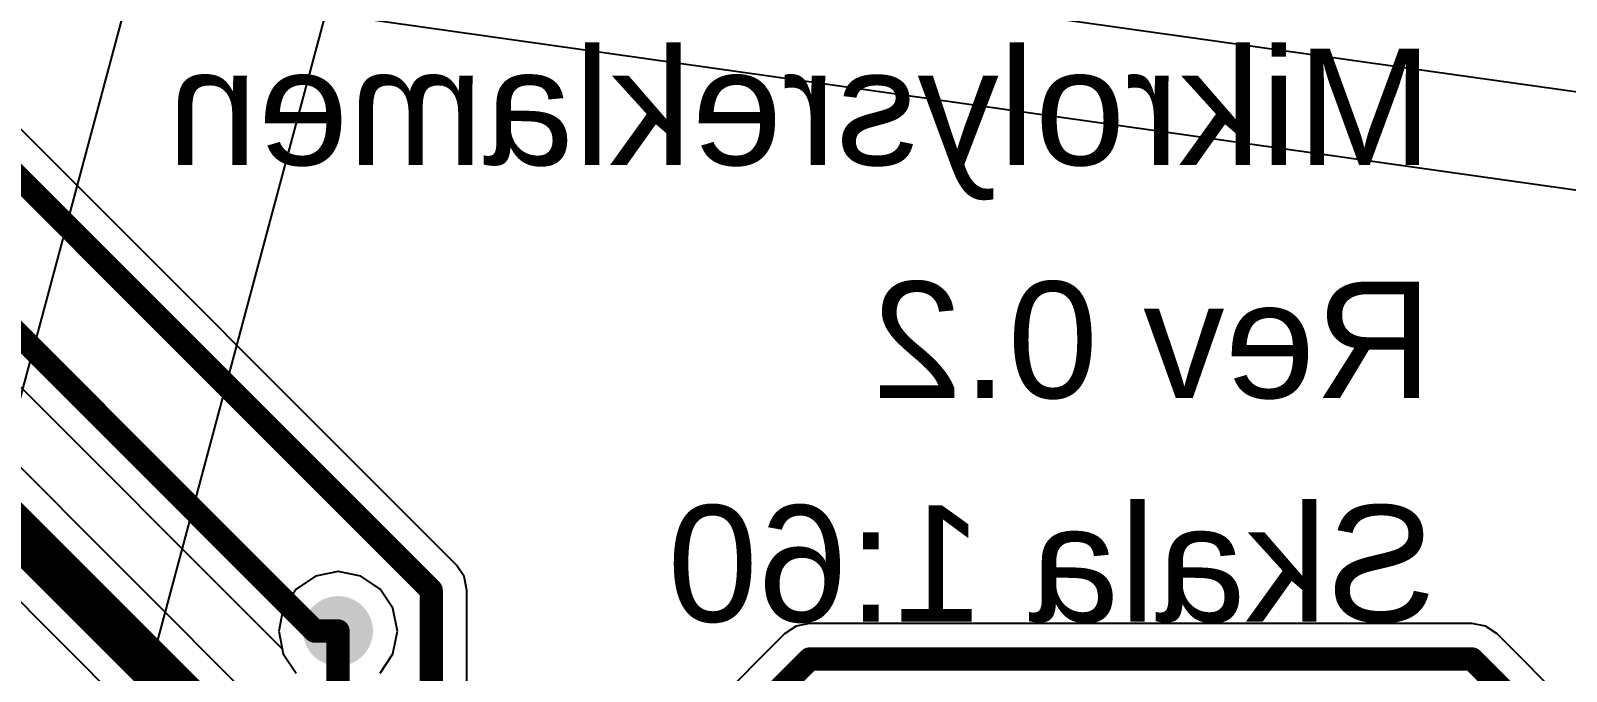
# Model space of a CAD drawing. Header units: inches. Extents: x -27 to 142, y -1 to 42.
# Drawn here: x 87.06 to 100.25, y 21.25 to 26.75 of the extents above; entities that cross this region are included whole.
import ezdxf

# ---------------------------------------------------------------- set-up
doc = ezdxf.new("R2010")
doc.units = ezdxf.units.IN
for name, color, linetype in [('Bottom Layer', 5, 'Continuous'), ('Bottom Overlay', 54, 'Continuous'), ('Top Layer', 1, 'Continuous'), ('Top Solder', 216, 'Continuous'), ('Via Holes', 16, 'Continuous')]:
    doc.layers.add(name, color=color, linetype=linetype)
doc.styles.add('Arial', font='', dxfattribs={"height": 0.2})
doc.styles.get('Arial').set_extended_font_data('Arial')

msp = doc.modelspace()

# ---------------------------------------------------------------- hatches: boundary and pattern name
at = {"layer": 'Bottom Layer'}
h = msp.add_hatch(color=5, dxfattribs=at)
edge = h.paths.add_edge_path()
edge.add_arc((89.70000094, 21.59999998), 0.2999994, 0, 360)
at = {"layer": 'Top Layer'}
h = msp.add_hatch(color=1, dxfattribs=at)
edge = h.paths.add_edge_path()
edge.add_arc((89.70000094, 21.59999998), 0.2999994, 0, 360)
at = {"layer": 'Via Holes'}
h = msp.add_hatch(color=7, dxfattribs=at)
edge = h.paths.add_edge_path()
edge.add_arc((89.70000094, 21.59999998), 0.1499997, 0, 360)

# ---------------------------------------------------------------- linework, layer by layer
at = {"layer": 'Bottom Layer'}
for p, q in [((90.71628796, 22.16629044), (86.01628973999999, 26.86628866)), ((84.87329736, 25.79412418), (89.22069278, 21.44672876)), ((90.78838332, 19.18838682), (86.0883851, 23.88838504)), ((85.63106826, 23.19216596), (90.09216423999999, 18.73106998)), ((90.78259211999999, 22.06705518), (90.71628796, 22.16629044)), ((90.80587883999999, 21.95000182), (90.78259211999999, 22.06705518)), ((90.8058763, 21.94998912), (90.80587883999999, 21.95000182)), ((90.8058763, 20.79696374), (90.8058763, 21.94998912)), ((89.22069278, 21.44672876), (89.22901128, 21.4049102)), ((89.22901128, 21.4049102), (89.3395216, 21.23952064))]:
    msp.add_line(p, q, dxfattribs=at)
for points in [[(85.80000111999999, 26.65000004, 0.1999996, 0.1999996, 0), (90.49999934, 21.95000182, 0.1999996, 0.1999996, 0)], [(84.99999763999999, 26.10000114, 0.1999996, 0.1999996, 0), (89.4999988, 21.59999998, 0.1999996, 0.1999996, 0)], [(85.80000111999999, 23.60000106, 0.3999992, 0.3999992, 0), (90.49999934, 18.90000284, 0.3999992, 0.3999992, 0)], [(90.49999934, 20.39999984, 0.1999996, 0.1999996, 0), (90.49999934, 21.95000182, 0.1999996, 0.1999996, 0)], [(89.4999988, 21.59999998, 0.1999996, 0.1999996, 0), (89.70000094, 21.59999998, 0.1999996, 0.1999996, 0)]]:
    msp.add_lwpolyline(points, format="xyseb", dxfattribs=at)
for points in [[(90.44999944, 21.95000182, 0.0999998, 0.0999998, 1), (90.54999923999999, 21.95000182, 0.0999998, 0.0999998, 1)], [(90.44999944, 21.95000182, 0.0999998, 0.0999998, 1), (90.54999923999999, 21.95000182, 0.0999998, 0.0999998, 1)], [(89.4499989, 21.59999998, 0.0999998, 0.0999998, 1), (89.54999869999999, 21.59999998, 0.0999998, 0.0999998, 1)], [(89.4499989, 21.59999998, 0.0999998, 0.0999998, 1), (89.54999869999999, 21.59999998, 0.0999998, 0.0999998, 1)], [(89.65000104, 21.59999998, 0.0999998, 0.0999998, 1), (89.75000083999998, 21.59999998, 0.0999998, 0.0999998, 1)]]:
    msp.add_lwpolyline(points, format="xyseb", close=True, dxfattribs=at)
at = {"layer": 'Top Layer'}
for p, q in [((89.50491115999999, 22.07098964), (89.3395216, 21.96047932)), ((89.70000094, 22.10979576), (89.50491115999999, 22.07098964)), ((89.89509072, 22.07098964), (89.70000094, 22.10979576)), ((90.06048028, 21.96047932), (89.89509072, 22.07098964)), ((89.3395216, 21.96047932), (89.22901128, 21.79508976)), ((90.1709906, 21.79508976), (90.06048028, 21.96047932)), ((89.22901128, 21.79508976), (89.19020515999999, 21.59999998)), ((90.20979671999999, 21.59999998), (90.1709906, 21.79508976)), ((93.63383101999999, 21.64259324), (93.53459576, 21.57628908)), ((93.75088438, 21.66587996), (93.63383101999999, 21.64259324)), ((93.75089707999999, 21.66587742), (93.75088438, 21.66587996)), ((99.43998653999999, 21.66587742), (93.75089707999999, 21.66587742)), ((99.43999923999999, 21.66587996), (99.43998653999999, 21.66587742)), ((99.55705259999999, 21.64259324), (99.43999923999999, 21.66587996)), ((99.65628785999999, 21.57628908), (99.55705259999999, 21.64259324)), ((89.19020515999999, 21.59999998), (89.22901128, 21.4049102)), ((90.1709906, 21.4049102), (90.20979671999999, 21.59999998)), ((93.53459576, 21.57628908), (91.71700986, 19.75870318)), ((100.71628828, 20.51628866), (99.65628785999999, 21.57628908)), ((89.22901128, 21.4049102), (89.3395216, 21.23952064)), ((90.06048028, 21.23952064), (90.1709906, 21.4049102))]:
    msp.add_line(p, q, dxfattribs=at)
for points in [[(89.6999984, 21.59999744, 0.1999996, 0.1999996, 0), (89.70000094, 21.59999998, 0.1999996, 0.1999996, 0)], [(89.6999984, 17.18330066, 0.1999996, 0.1999996, 0), (89.6999984, 21.59999744, 0.1999996, 0.1999996, 0)], [(91.93329848, 19.54241456, 0.1999996, 0.1999996, 0), (93.75088438, 21.36000046, 0.1999996, 0.1999996, 0)], [(93.75088438, 21.36000046, 0.1999996, 0.1999996, 0), (99.43999923999999, 21.36000046, 0.1999996, 0.1999996, 0)], [(99.43999923999999, 21.36000046, 0.1999996, 0.1999996, 0), (100.49999966, 20.30000004, 0.1999996, 0.1999996, 0)]]:
    msp.add_lwpolyline(points, format="xyseb", dxfattribs=at)
for points in [[(89.6499985, 21.59999744, 0.0999998, 0.0999998, 1), (89.7499983, 21.59999744, 0.0999998, 0.0999998, 1)], [(89.6499985, 21.59999744, 0.0999998, 0.0999998, 1), (89.7499983, 21.59999744, 0.0999998, 0.0999998, 1)], [(89.65000104, 21.59999998, 0.0999998, 0.0999998, 1), (89.75000083999998, 21.59999998, 0.0999998, 0.0999998, 1)], [(93.70088448, 21.36000046, 0.0999998, 0.0999998, 1), (93.80088427999999, 21.36000046, 0.0999998, 0.0999998, 1)], [(93.70088448, 21.36000046, 0.0999998, 0.0999998, 1), (93.80088427999999, 21.36000046, 0.0999998, 0.0999998, 1)], [(99.38999933999999, 21.36000046, 0.0999998, 0.0999998, 1), (99.48999914, 21.36000046, 0.0999998, 0.0999998, 1)], [(99.38999933999999, 21.36000046, 0.0999998, 0.0999998, 1), (99.48999914, 21.36000046, 0.0999998, 0.0999998, 1)]]:
    msp.add_lwpolyline(points, format="xyseb", close=True, dxfattribs=at)
at = {"layer": 'Top Solder'}
for p, q in [((86.88999894, 23.29295824), (89.60974712, 33.4347185)), ((89.79983818, 27.7133939), (101.1324749, 26.1184263)), ((89.59235828, 26.90119842), (86.84100487999999, 16.6537132)), ((101.17059268, 25.26443258), (89.59235828, 26.90119842))]:
    msp.add_line(p, q, dxfattribs=at)

# ---------------------------------------------------------------- texts
at = {"layer": 'Bottom Overlay', "style": 'Arial', "text_generation_flag": 2}
for s, p in [('Mikrolysreklamen', (99.09999992, 25.5999996)), ('Rev 0.2', (99.09999992, 23.60000106)), ('Skala 1:60', (99.12999985999998, 21.67999982))]:
    msp.add_text(s, height=1.00000054, rotation=360, dxfattribs=at).set_placement(p)

doc.saveas('drawing.dxf')
